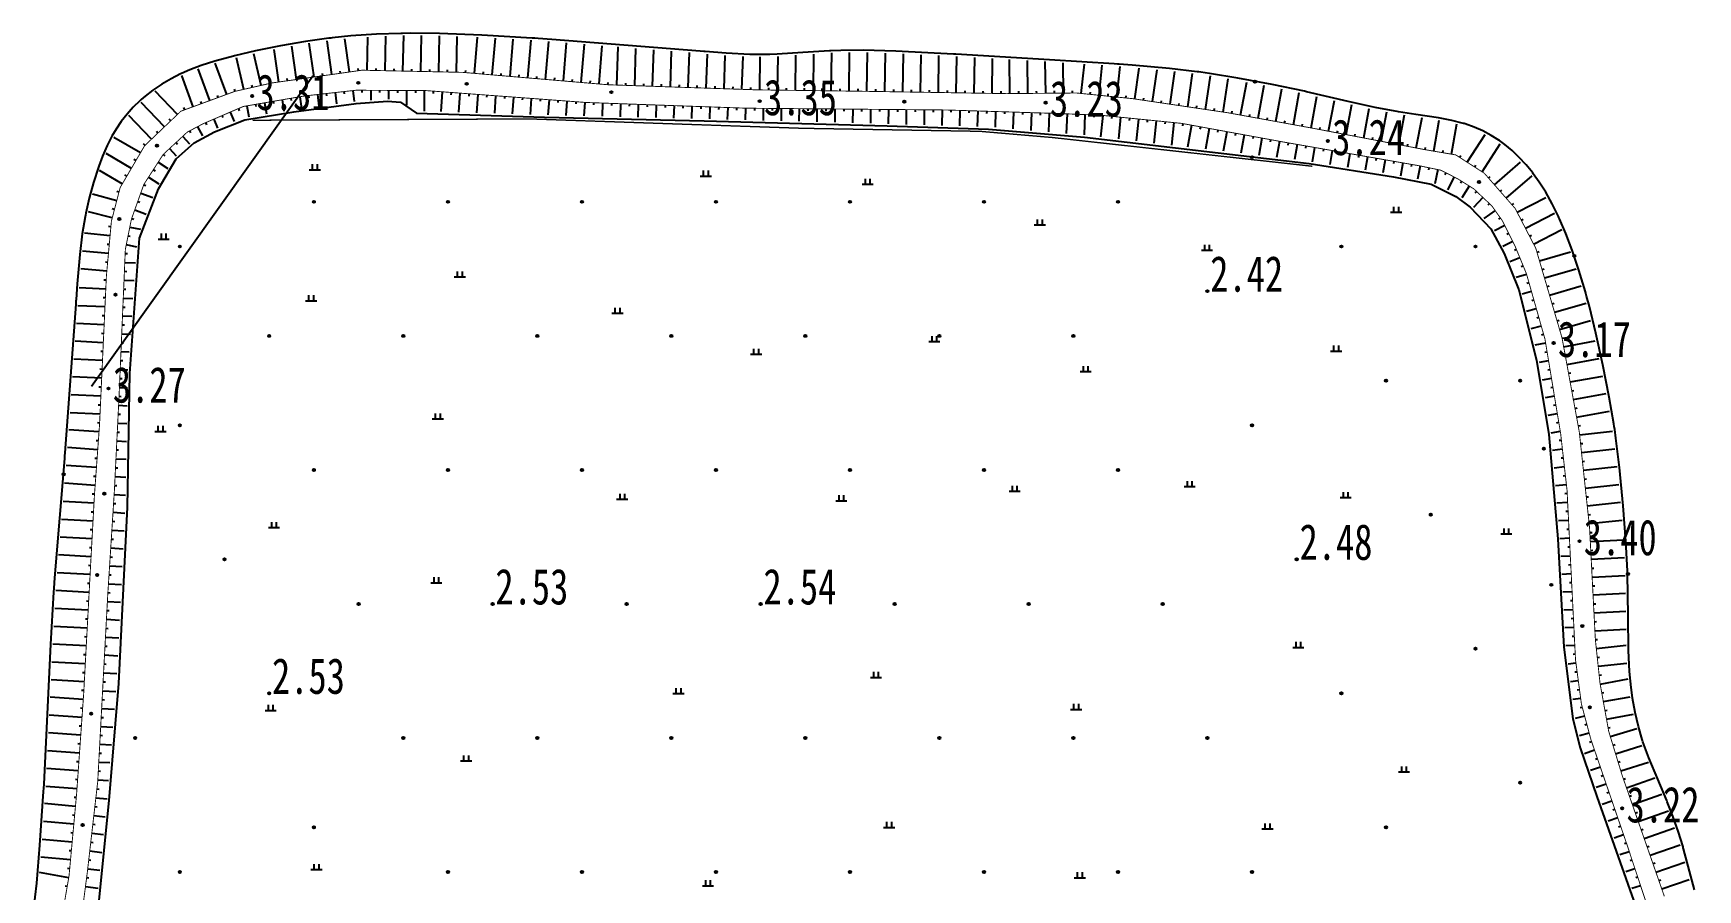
# Model space of a CAD drawing. Header units: metres. Extents: x 494039 to 619385, y 3351420 to 3402703.
# Drawn here: x 517768.6 to 517954.9, y 3366882.9 to 3366978.8 of the extents above; entities that cross this region are included whole.
import ezdxf
from ezdxf.enums import TextEntityAlignment as Align

# ---------------------------------------------------------------- set-up
doc = ezdxf.new("R2010")
doc.units = ezdxf.units.M
doc.linetypes.add('4430', pattern=[0])
for name, color, linetype in [('210100', 130, 'Continuous'), ('220200', 130, 'Continuous'), ('541000', 8, 'Continuous'), ('720100', 8, 'Continuous'), ('751003', 8, '4430'), ('760101', 8, 'Continuous'), ('810302', 8, 'Continuous')]:
    doc.layers.add(name, color=color, linetype=linetype)

# ---------------------------------------------------------------- blocks, each defined once
blk = doc.blocks.new('vm')
at = {"linetype": 'Continuous'}
for p, q in [((1.25, 0), (-1.25, 0)), ((-0.5, 0), (-0.5, 1.3)), ((0.5, 1.3), (0.5, 0))]:
    blk.add_line(p, q, dxfattribs=at)
blk = doc.blocks.new('p_point')
for radius in [0.25, 0.2, 0.15, 0.1, 0.05]:
    blk.add_circle((0, 0), radius)
blk.add_point((0, 0))
blk = doc.blocks.new('1-1&1-2&1-5')
at = {"layer": '210100', "color": 130, "elevation": 1.65, "flags": 128}
blk.add_lwpolyline([(517954.48, 3366882.9), (517953.92, 3366885.01), (517953.27, 3366887.5), (517953.24, 3366887.62), (517953.21, 3366887.72), (517952.66, 3366889.49), (517951.96, 3366891.44), (517951.45, 3366892.75), (517951.39, 3366892.89), (517949.39, 3366897.67), (517948.83, 3366899.19), (517948.73, 3366899.47), (517948.69, 3366899.61), (517948.65, 3366899.72), (517948.23, 3366901.17), (517947.85, 3366902.76), (517947.56, 3366904.36), (517947.43, 3366905.28), (517947.39, 3366905.54), (517947.23, 3366907.35), (517947.11, 3366909.69), (517947.06, 3366913.59), (517946.99, 3366918.27), (517946.98, 3366918.6), (517946.82, 3366921.91), (517946.52, 3366925.88), (517946.1, 3366930.16), (517945.7, 3366933.45), (517945.56, 3366934.43), (517945.51, 3366934.76), (517945.46, 3366935.06), (517944.95, 3366938.06), (517944.24, 3366941.65), (517943.45, 3366945.22), (517942.73, 3366948.17), (517942.41, 3366949.35), (517942.33, 3366949.65), (517942.28, 3366949.82), (517941.55, 3366952.25), (517940.8, 3366954.48), (517940.1, 3366956.34), (517939.39, 3366958), (517939.32, 3366958.16), (517939.27, 3366958.26), (517938.56, 3366959.69), (517937.84, 3366960.97), (517937.11, 3366962.12), (517936.45, 3366963.04), (517936.39, 3366963.13), (517935.65, 3366964.04), (517934.85, 3366964.91), (517934.08, 3366965.65), (517933.26, 3366966.33), (517932.66, 3366966.77), (517932.58, 3366966.82), (517931.75, 3366967.34), (517930.8, 3366967.83), (517929.82, 3366968.26), (517928.82, 3366968.62), (517928.73, 3366968.65), (517928.65, 3366968.67), (517928.5, 3366968.72), (517927.33, 3366969.02), (517925.85, 3366969.31), (517923.31, 3366969.69), (517921.37, 3366969.97), (517921.22, 3366970), (517921.01, 3366970.03), (517918.76, 3366970.46), (517915.72, 3366971.13), (517911.07, 3366972.22), (517910.83, 3366972.28), (517907.23, 3366973.03), (517903.38, 3366973.75), (517900.23, 3366974.26), (517899.26, 3366974.4), (517899.02, 3366974.43), (517898.84, 3366974.46), (517895.75, 3366974.81), (517891.55, 3366975.19), (517890.09, 3366975.3), (517889.91, 3366975.31), (517889.55, 3366975.34), (517882.32, 3366975.81), (517871.83, 3366976.41), (517871.55, 3366976.43), (517865.11, 3366976.76), (517861.47, 3366976.86), (517858.95, 3366976.85), (517857.84, 3366976.81), (517857.7, 3366976.81), (517854.69, 3366976.6), (517851.82, 3366976.41), (517851, 3366976.38), (517850.85, 3366976.37), (517848.78, 3366976.39), (517846.12, 3366976.53), (517843.76, 3366976.71), (517843.61, 3366976.72), (517843.23, 3366976.75), (517826.6, 3366978.08), (517825.08, 3366978.18), (517824.71, 3366978.21), (517824.41, 3366978.23), (517818.78, 3366978.54), (517814.03, 3366978.72), (517810.77, 3366978.76), (517809.88, 3366978.75), (517809.72, 3366978.75), (517806.99, 3366978.65), (517804.11, 3366978.46), (517802.03, 3366978.25), (517801.87, 3366978.23), (517801.65, 3366978.2), (517799.05, 3366977.83), (517796.24, 3366977.35), (517793.44, 3366976.78), (517791.09, 3366976.23), (517790.97, 3366976.2), (517788.91, 3366975.65), (517787.37, 3366975.16), (517786.08, 3366974.68), (517785.17, 3366974.28), (517785.07, 3366974.23), (517783.99, 3366973.68), (517782.95, 3366973.07), (517781.95, 3366972.38), (517781.08, 3366971.71), (517780.66, 3366971.35), (517780.58, 3366971.27), (517780.5, 3366971.2), (517779.76, 3366970.48), (517779.07, 3366969.71), (517778.43, 3366968.9), (517777.85, 3366968.05), (517777.37, 3366967.25), (517777.33, 3366967.19), (517776.84, 3366966.21), (517776.33, 3366965), (517775.92, 3366963.9), (517775.89, 3366963.79), (517775.32, 3366962.06), (517774.83, 3366960.31), (517774.45, 3366958.65), (517774.41, 3366958.42), (517774.37, 3366958.23), (517774.06, 3366956.32), (517773.78, 3366954.01), (517773.49, 3366950.72), (517773.36, 3366948.98), (517773.34, 3366948.79), (517773.32, 3366948.44), (517772.11, 3366931.8), (517772.08, 3366931.46), (517772.06, 3366931.16), (517770.95, 3366917.84), (517770.87, 3366916.66), (517770.84, 3366916.21), (517770.5, 3366910.39), (517769.74, 3366894.72), (517769.71, 3366894.27), (517769.69, 3366893.92), (517769.29, 3366887.91), (517768.93, 3366883.67), (517768.58, 3366880.51)], dxfattribs=at)
at = {"layer": '220200', "color": 130, "const_width": 0.15, "elevation": 2.72, "flags": 128}
blk.add_lwpolyline([(517793.12, 3366969.03), (517824.11, 3366969.18), (517854.64, 3366968.13), (517874.53, 3366967.79), (517882.61, 3366967.1), (517911.74, 3366963.88)], dxfattribs=at)
at = {"layer": '541000', "color": 8, "linetype": 'Continuous', "elevation": 3.48}
blk.add_lwpolyline([(517799.86, 3366973.96), (517775.09, 3366939.24)], dxfattribs=at)
at = {"layer": '720100', "color": 8, "linetype": 'Continuous', "lineweight": 0}
for p in [(517905.3, 3366973.35, 1.21), (517904.98, 3366964.9, 1.98), (517799.98, 3366959.9, 2.41), (517814.98, 3366959.9, 2.43), (517829.98, 3366959.9, 2.42), (517844.98, 3366959.9, 2.42), (517859.98, 3366959.9, 2.47), (517874.98, 3366959.9, 2.32), (517889.98, 3366959.9, 2.24), (517784.98, 3366954.9, 2.32), (517914.98, 3366954.9, 2.29), (517929.98, 3366954.9, 2.27), (517941.04, 3366953.86, 1.21), (517899.98, 3366949.9, 2.42), (517794.98, 3366944.9, 2.38), (517809.98, 3366944.9, 2.35), (517824.98, 3366944.9, 2.37), (517839.98, 3366944.9, 2.28), (517854.98, 3366944.9, 2.4), (517869.98, 3366944.9, 2.45), (517884.98, 3366944.9, 2.39), (517919.98, 3366939.9, 2.34), (517934.98, 3366939.9, 2.35), (517784.98, 3366934.9, 2.45), (517904.98, 3366934.9, 2.29), (517771.98, 3366929.4, 1.21), (517799.98, 3366929.9, 2.4), (517814.98, 3366929.9, 2.33), (517829.98, 3366929.9, 2.52), (517844.98, 3366929.9, 2.38), (517859.98, 3366929.9, 2.48), (517874.98, 3366929.9, 2.28), (517889.98, 3366929.9, 2.29), (517924.98, 3366924.9, 2.38), (517789.98, 3366919.9, 2.36), (517909.98, 3366919.9, 2.48), (517947.05, 3366918.25, 1.21), (517804.98, 3366914.9, 2.44), (517819.98, 3366914.9, 2.53), (517834.98, 3366914.9, 2.5), (517849.98, 3366914.9, 2.54), (517864.98, 3366914.9, 2.37), (517879.98, 3366914.9, 2.43), (517894.98, 3366914.9, 2.48), (517929.98, 3366909.9, 2.32), (517794.98, 3366904.9, 2.53), (517914.98, 3366904.9, 2.43), (517779.98, 3366899.9, 2.43), (517809.98, 3366899.9, 2.46), (517824.98, 3366899.9, 2.44), (517839.98, 3366899.9, 2.48), (517854.98, 3366899.9, 2.39), (517869.98, 3366899.9, 2.36), (517884.98, 3366899.9, 2.46), (517899.98, 3366899.9, 2.43), (517934.98, 3366894.9, 2.34), (517799.98, 3366889.9, 2.44), (517919.98, 3366889.9, 2.4), (517784.98, 3366884.9, 2.49), (517814.98, 3366884.9, 2.37), (517829.98, 3366884.9, 2.37), (517844.98, 3366884.9, 2.41), (517859.98, 3366884.9, 2.39), (517874.98, 3366884.9, 2.26), (517889.98, 3366884.9, 2.51), (517904.98, 3366884.9, 2.43)]:
    blk.add_point(p, dxfattribs=at)
at = {"layer": '720100', "color": 8}
for p in [(517793.07, 3366971.75, 3.31), (517804.95, 3366973.22, 3.21), (517817.09, 3366973.11, 3.27), (517833.27, 3366972.17, 3.32), (517849.88, 3366971.17, 3.35), (517866.06, 3366971.12, 3.2), (517881.88, 3366971.01, 3.23), (517782.41, 3366966.18, 3.27), (517913.46, 3366966.7, 3.24), (517930.38, 3366962.13, 3.22), (517778.2, 3366957.98, 3.1), (517777.78, 3366949.52, 3.16), (517938.73, 3366944.11, 3.17), (517776.99, 3366939.01, 3.27), (517937.63, 3366932.28, 2.45), (517776.52, 3366927.24, 3.22), (517941.62, 3366921.93, 3.4), (517775.73, 3366918.14, 3.24), (517938.47, 3366917.04, 2.41), (517941.94, 3366912.42, 3.34), (517775.05, 3366902.63, 3.3), (517942.78, 3366903.33, 3.25), (517946.4, 3366892.03, 3.22), (517774.1, 3366890.17, 3.33)]:
    blk.add_point(p, dxfattribs=at)
at = {"layer": '751003', "color": 8, "flags": 128}
for points, elevation in [([(517774.84, 3366873.09), (517775.85, 3366880.65), (517777.06, 3366892.9), (517778.14, 3366906), (517779.12, 3366925.75), (517779.38, 3366940.69), (517780.45, 3366955.82), (517782.58, 3366961.37), (517784.56, 3366964.7), (517786.59, 3366966.5), (517788.85, 3366967.74), (517792.25, 3366969.08), (517797.75, 3366969.98), (517804.73, 3366970.91), (517808.21, 3366971.16), (517809.66, 3366971.04), (517811.48, 3366969.84)], 2.75), ([(517811.48, 3366969.84), (517825.8, 3366969.38), (517843.66, 3366968.95), (517864.14, 3366968.39), (517875.47, 3366968.05), (517886.22, 3366967.14), (517911.36, 3366964.19), (517920.79, 3366962.69), (517925.01, 3366961.87), (517927.8, 3366960.51), (517929.38, 3366959.32), (517931.71, 3366956.87), (517933.18, 3366954.11), (517934.82, 3366950.05), (517936.82, 3366942.19), (517938.2, 3366933.86), (517939.2, 3366922.18), (517939.86, 3366910.05), (517940.88, 3366902.06), (517941.7, 3366898.81), (517943.57, 3366893.36), (517948.12, 3366880.5), (517949.64, 3366876.42), (517950.11, 3366875.35)], 2.91)]:
    blk.add_lwpolyline(points, dxfattribs=dict(at, elevation=elevation))
at = {"layer": '760101', "color": 8, "linetype": 'Continuous'}
for p, q in [((517798.02, 3366973.59), (517797.5, 3366977.31)), ((517800, 3366973.87), (517799.47, 3366977.64)), ((517801.98, 3366974.15), (517801.45, 3366977.92)), ((517803.96, 3366974.43), (517803.44, 3366978.14)), ((517805.95, 3366974.61), (517806.03, 3366978.34)), ((517807.95, 3366974.57), (517808.03, 3366978.44)), ((517809.95, 3366974.53), (517810.03, 3366978.5)), ((517811.95, 3366974.49), (517812.03, 3366978.5)), ((517813.95, 3366974.45), (517814.03, 3366978.47)), ((517815.95, 3366974.41), (517816.03, 3366978.4)), ((517817.94, 3366974.28), (517818.29, 3366978.31)), ((517819.94, 3366974.11), (517820.29, 3366978.21)), ((517821.93, 3366973.94), (517822.28, 3366978.1)), ((517823.92, 3366973.77), (517824.28, 3366977.98)), ((517825.91, 3366973.6), (517826.28, 3366977.85)), ((517827.91, 3366973.43), (517828.27, 3366977.69)), ((517829.9, 3366973.26), (517830.26, 3366977.53)), ((517831.89, 3366973.09), (517832.26, 3366977.37)), ((517833.89, 3366972.97), (517834.04, 3366977.23)), ((517835.89, 3366972.9), (517836.03, 3366977.07)), ((517790.22, 3366971.92), (517788.94, 3366975.4)), ((517792.13, 3366972.48), (517791.32, 3366976.03)), ((517794.08, 3366972.93), (517793.27, 3366976.48)), ((517796.04, 3366973.31), (517795.53, 3366976.95)), ((517837.89, 3366972.83), (517838.03, 3366976.91)), ((517839.89, 3366972.76), (517840.02, 3366976.75)), ((517841.88, 3366972.69), (517842.02, 3366976.6)), ((517843.88, 3366972.62), (517844.02, 3366976.44)), ((517845.88, 3366972.55), (517846.01, 3366976.29)), ((517847.88, 3366972.48), (517848.01, 3366976.18)), ((517849.88, 3366972.42), (517849.93, 3366976.13)), ((517851.88, 3366972.4), (517851.93, 3366976.17)), ((517853.88, 3366972.37), (517853.93, 3366976.3)), ((517855.88, 3366972.34), (517855.93, 3366976.44)), ((517857.88, 3366972.32), (517857.93, 3366976.57)), ((517859.88, 3366972.29), (517859.94, 3366976.61)), ((517861.88, 3366972.26), (517861.95, 3366976.6)), ((517863.88, 3366972.23), (517863.95, 3366976.54)), ((517865.88, 3366972.2), (517865.95, 3366976.47)), ((517867.88, 3366972.17), (517867.95, 3366976.36)), ((517869.88, 3366972.13), (517869.94, 3366976.26)), ((517871.88, 3366972.1), (517871.94, 3366976.16)), ((517873.88, 3366972.07), (517873.94, 3366976.04)), ((517875.88, 3366972.04), (517875.94, 3366975.93)), ((517877.88, 3366972.01), (517877.84, 3366975.82)), ((517879.88, 3366972.03), (517879.84, 3366975.7)), ((517881.88, 3366972.05), (517881.84, 3366975.59)), ((517883.88, 3366972.07), (517883.85, 3366975.46)), ((517885.87, 3366972.02), (517886.21, 3366975.31)), ((517887.86, 3366971.82), (517888.2, 3366975.18)), ((517786.46, 3366970.55), (517785.19, 3366974.02)), ((517788.34, 3366971.23), (517787.04, 3366974.77)), ((517795.06, 3366973.15), (517795, 3366973.39)), ((517797.03, 3366973.45), (517797, 3366973.7)), ((517799.01, 3366973.73), (517798.98, 3366973.98)), ((517800.99, 3366974.01), (517800.96, 3366974.26)), ((517802.97, 3366974.29), (517802.94, 3366974.54)), ((517804.96, 3366974.57), (517804.92, 3366974.82)), ((517806.95, 3366974.59), (517806.96, 3366974.84)), ((517808.95, 3366974.55), (517808.96, 3366974.8)), ((517810.95, 3366974.51), (517810.96, 3366974.76)), ((517812.95, 3366974.47), (517812.95, 3366974.72)), ((517814.95, 3366974.43), (517814.95, 3366974.68)), ((517816.95, 3366974.36), (517816.97, 3366974.61)), ((517818.94, 3366974.19), (517818.96, 3366974.44)), ((517820.93, 3366974.02), (517820.95, 3366974.27)), ((517822.93, 3366973.85), (517822.95, 3366974.1)), ((517824.92, 3366973.69), (517824.94, 3366973.93)), ((517826.91, 3366973.52), (517826.93, 3366973.76)), ((517828.9, 3366973.35), (517828.93, 3366973.59)), ((517830.9, 3366973.18), (517830.92, 3366973.43)), ((517889.85, 3366971.62), (517890.2, 3366975.04)), ((517891.84, 3366971.41), (517892.35, 3366974.87)), ((517893.82, 3366971.11), (517894.35, 3366974.69)), ((517895.8, 3366970.82), (517896.34, 3366974.49)), ((517897.78, 3366970.53), (517898.33, 3366974.27)), ((517899.76, 3366970.24), (517900.31, 3366974)), ((517901.73, 3366969.94), (517902.29, 3366973.68)), ((517903.7, 3366969.6), (517904.38, 3366973.31)), ((517784.7, 3366969.67), (517782.21, 3366972.28)), ((517789.28, 3366971.58), (517789.19, 3366971.81)), ((517791.16, 3366972.26), (517791.1, 3366972.51)), ((517793.11, 3366972.71), (517793.05, 3366972.95)), ((517797.4, 3366971.48), (517797.44, 3366971.24)), ((517798.39, 3366971.65), (517798.61, 3366970.35)), ((517799.38, 3366971.79), (517799.41, 3366971.54)), ((517800.37, 3366971.9), (517800.52, 3366970.6)), ((517801.37, 3366972.01), (517801.39, 3366971.77)), ((517802.36, 3366972.13), (517802.5, 3366970.87)), ((517803.35, 3366972.24), (517803.38, 3366971.99)), ((517804.35, 3366972.35), (517804.48, 3366971.13)), ((517805.34, 3366972.38), (517805.34, 3366972.13)), ((517806.34, 3366972.38), (517806.34, 3366971.28)), ((517807.34, 3366972.37), (517807.34, 3366972.12)), ((517808.34, 3366972.37), (517808.34, 3366971.4)), ((517809.34, 3366972.36), (517809.34, 3366972.11)), ((517810.34, 3366972.36), (517810.34, 3366970.7)), ((517811.34, 3366972.36), (517811.34, 3366972.11)), ((517812.34, 3366972.35), (517812.33, 3366970.06)), ((517813.34, 3366972.29), (517813.32, 3366972.04)), ((517814.34, 3366972.21), (517814.18, 3366970)), ((517815.34, 3366972.14), (517815.32, 3366971.89)), ((517816.33, 3366972.07), (517816.18, 3366969.94)), ((517817.33, 3366971.99), (517817.31, 3366971.74)), ((517818.33, 3366971.92), (517818.18, 3366969.87)), ((517819.33, 3366971.85), (517819.31, 3366971.6)), ((517820.32, 3366971.77), (517820.18, 3366969.81)), ((517821.32, 3366971.7), (517821.3, 3366971.45)), ((517822.32, 3366971.62), (517822.18, 3366969.74)), ((517823.31, 3366971.55), (517823.3, 3366971.3)), ((517824.31, 3366971.48), (517824.18, 3366969.68)), ((517825.31, 3366971.4), (517825.29, 3366971.15)), ((517832.89, 3366973.01), (517832.91, 3366973.26)), ((517834.89, 3366972.94), (517834.9, 3366973.19)), ((517836.89, 3366972.87), (517836.9, 3366973.12)), ((517838.89, 3366972.8), (517838.89, 3366973.05)), ((517840.88, 3366972.73), (517840.89, 3366972.98)), ((517842.88, 3366972.66), (517842.89, 3366972.91)), ((517844.88, 3366972.59), (517844.89, 3366972.84)), ((517846.88, 3366972.52), (517846.89, 3366972.77)), ((517848.88, 3366972.45), (517848.89, 3366972.7)), ((517850.88, 3366972.41), (517850.88, 3366972.66)), ((517852.88, 3366972.38), (517852.88, 3366972.63)), ((517854.88, 3366972.36), (517854.88, 3366972.61)), ((517856.88, 3366972.33), (517856.88, 3366972.58)), ((517858.88, 3366972.3), (517858.88, 3366972.55)), ((517860.88, 3366972.28), (517860.88, 3366972.53)), ((517862.88, 3366972.25), (517862.88, 3366972.5)), ((517864.88, 3366972.22), (517864.88, 3366972.47)), ((517866.88, 3366972.18), (517866.88, 3366972.43)), ((517868.88, 3366972.15), (517868.88, 3366972.4)), ((517870.88, 3366972.12), (517870.88, 3366972.37)), ((517872.88, 3366972.09), (517872.88, 3366972.34)), ((517874.88, 3366972.05), (517874.88, 3366972.3)), ((517876.88, 3366972.02), (517876.88, 3366972.27)), ((517878.88, 3366972.02), (517878.87, 3366972.27)), ((517880.88, 3366972.04), (517880.87, 3366972.29)), ((517882.88, 3366972.06), (517882.87, 3366972.31)), ((517884.88, 3366972.08), (517884.87, 3366972.33)), ((517886.87, 3366971.92), (517886.89, 3366972.17)), ((517888.86, 3366971.72), (517888.88, 3366971.97)), ((517890.85, 3366971.52), (517890.87, 3366971.77)), ((517892.83, 3366971.26), (517892.87, 3366971.51)), ((517905.67, 3366969.25), (517906.34, 3366972.94)), ((517907.64, 3366968.89), (517908.31, 3366972.55)), ((517909.61, 3366968.53), (517910.26, 3366972.14)), ((517911.58, 3366968.17), (517912.22, 3366971.7)), ((517781.81, 3366966.91), (517779.27, 3366969.56)), ((517783.25, 3366968.29), (517780.66, 3366971.01)), ((517785.52, 3366970.2), (517785.44, 3366970.44)), ((517787.4, 3366970.89), (517787.31, 3366971.12)), ((517789.69, 3366969.55), (517789.79, 3366969.32)), ((517790.61, 3366969.94), (517791.06, 3366968.88)), ((517791.53, 3366970.33), (517791.63, 3366970.1)), ((517792.47, 3366970.64), (517792.69, 3366969.41)), ((517793.46, 3366970.81), (517793.5, 3366970.56)), ((517794.45, 3366970.98), (517794.66, 3366969.73)), ((517795.43, 3366971.15), (517795.47, 3366970.9)), ((517796.42, 3366971.31), (517796.63, 3366970.05)), ((517826.31, 3366971.33), (517826.18, 3366969.62)), ((517827.3, 3366971.26), (517827.29, 3366971.01)), ((517828.3, 3366971.18), (517828.18, 3366969.57)), ((517829.3, 3366971.11), (517829.28, 3366970.86)), ((517830.3, 3366971.03), (517830.18, 3366969.52)), ((517831.29, 3366970.99), (517831.29, 3366970.74)), ((517832.29, 3366970.96), (517832.24, 3366969.47)), ((517833.29, 3366970.92), (517833.28, 3366970.67)), ((517834.29, 3366970.89), (517834.24, 3366969.42)), ((517835.29, 3366970.85), (517835.28, 3366970.6)), ((517836.29, 3366970.81), (517836.24, 3366969.38)), ((517837.29, 3366970.78), (517837.28, 3366970.53)), ((517838.29, 3366970.74), (517838.24, 3366969.33)), ((517839.29, 3366970.71), (517839.28, 3366970.46)), ((517840.29, 3366970.67), (517840.24, 3366969.28)), ((517841.29, 3366970.64), (517841.28, 3366970.39)), ((517842.29, 3366970.6), (517842.24, 3366969.23)), ((517843.29, 3366970.56), (517843.28, 3366970.31)), ((517844.29, 3366970.53), (517844.24, 3366969.18)), ((517845.29, 3366970.49), (517845.28, 3366970.24)), ((517846.29, 3366970.46), (517846.24, 3366969.13)), ((517847.28, 3366970.42), (517847.28, 3366970.17)), ((517848.28, 3366970.39), (517848.24, 3366969.07)), ((517849.28, 3366970.37), (517849.28, 3366970.12)), ((517850.28, 3366970.37), (517850.27, 3366969.02)), ((517851.28, 3366970.36), (517851.28, 3366970.11)), ((517852.28, 3366970.35), (517852.27, 3366968.96)), ((517853.28, 3366970.34), (517853.28, 3366970.09)), ((517854.28, 3366970.33), (517854.27, 3366968.91)), ((517855.28, 3366970.32), (517855.28, 3366970.07)), ((517856.28, 3366970.31), (517856.27, 3366968.85)), ((517857.28, 3366970.3), (517857.28, 3366970.05)), ((517858.28, 3366970.29), (517858.27, 3366968.8)), ((517859.28, 3366970.28), (517859.28, 3366970.03)), ((517860.28, 3366970.28), (517860.27, 3366968.74)), ((517861.28, 3366970.27), (517861.28, 3366970.02)), ((517862.28, 3366970.26), (517862.27, 3366968.69)), ((517863.28, 3366970.25), (517863.28, 3366970)), ((517864.28, 3366970.24), (517864.27, 3366968.63)), ((517865.28, 3366970.23), (517865.28, 3366969.98)), ((517866.28, 3366970.22), (517866.27, 3366968.57)), ((517867.28, 3366970.21), (517867.28, 3366969.96)), ((517868.28, 3366970.2), (517868.27, 3366968.51)), ((517869.28, 3366970.2), (517869.28, 3366969.95)), ((517870.28, 3366970.19), (517870.27, 3366968.46)), ((517871.28, 3366970.16), (517871.28, 3366969.92)), ((517872.28, 3366970.13), (517872.23, 3366968.4)), ((517873.28, 3366970.1), (517873.27, 3366969.85)), ((517874.28, 3366970.07), (517874.23, 3366968.34)), ((517875.28, 3366970.04), (517875.27, 3366969.79)), ((517876.28, 3366970.01), (517876.23, 3366968.24)), ((517877.28, 3366969.98), (517877.27, 3366969.73)), ((517878.28, 3366969.95), (517878.22, 3366968.07)), ((517879.28, 3366969.92), (517879.27, 3366969.67)), ((517880.28, 3366969.89), (517880.22, 3366967.9)), ((517881.28, 3366969.85), (517881.27, 3366969.6)), ((517882.28, 3366969.82), (517882.21, 3366967.73)), ((517883.28, 3366969.79), (517883.27, 3366969.54)), ((517884.28, 3366969.75), (517884.18, 3366967.56)), ((517885.28, 3366969.71), (517885.26, 3366969.46)), ((517886.27, 3366969.67), (517886.18, 3366967.39)), ((517887.27, 3366969.62), (517887.26, 3366969.37)), ((517888.27, 3366969.57), (517888.03, 3366967.18)), ((517894.81, 3366970.97), (517894.85, 3366971.22)), ((517896.79, 3366970.68), (517896.82, 3366970.92)), ((517898.77, 3366970.38), (517898.8, 3366970.63)), ((517900.74, 3366970.09), (517900.78, 3366970.34)), ((517902.72, 3366969.78), (517902.76, 3366970.03)), ((517904.69, 3366969.42), (517904.73, 3366969.67)), ((517913.54, 3366967.8), (517914.2, 3366971.24)), ((517915.5, 3366967.42), (517916.14, 3366970.78)), ((517917.47, 3366967.05), (517918.1, 3366970.35)), ((517919.43, 3366966.67), (517920.06, 3366969.96)), ((517921.4, 3366966.3), (517922.03, 3366969.62)), ((517782.53, 3366967.6), (517782.36, 3366967.78)), ((517783.98, 3366968.98), (517783.8, 3366969.16)), ((517786.07, 3366967.84), (517786.19, 3366967.62)), ((517786.96, 3366968.31), (517787.5, 3366967.29)), ((517787.85, 3366968.76), (517787.95, 3366968.53)), ((517788.77, 3366969.15), (517789.2, 3366968.15)), ((517889.27, 3366969.47), (517889.24, 3366969.22)), ((517890.26, 3366969.37), (517890.02, 3366966.94)), ((517891.26, 3366969.27), (517891.23, 3366969.02)), ((517892.25, 3366969.17), (517892, 3366966.71)), ((517893.25, 3366969.07), (517893.22, 3366968.82)), ((517894.24, 3366968.97), (517893.99, 3366966.48)), ((517895.24, 3366968.86), (517895.21, 3366968.62)), ((517896.23, 3366968.76), (517895.98, 3366966.25)), ((517897.22, 3366968.65), (517897.18, 3366968.41)), ((517898.21, 3366968.47), (517897.76, 3366966.03)), ((517899.19, 3366968.29), (517899.15, 3366968.05)), ((517900.18, 3366968.11), (517899.75, 3366965.8)), ((517901.16, 3366967.93), (517901.11, 3366967.69)), ((517902.14, 3366967.75), (517901.74, 3366965.57)), ((517906.66, 3366969.07), (517906.7, 3366969.31)), ((517908.62, 3366968.71), (517908.67, 3366968.95)), ((517910.59, 3366968.35), (517910.64, 3366968.6)), ((517912.56, 3366967.98), (517912.6, 3366968.23)), ((517914.52, 3366967.61), (517914.57, 3366967.86)), ((517923.36, 3366965.93), (517924.01, 3366969.33)), ((517925.33, 3366965.57), (517925.92, 3366969.04)), ((517927.3, 3366965.24), (517927.88, 3366968.63)), ((517780.56, 3366965.37), (517777.58, 3366967.11)), ((517781.08, 3366966.22), (517780.91, 3366966.4)), ((517783.83, 3366965.87), (517784.58, 3366965.05)), ((517784.56, 3366966.55), (517784.73, 3366966.36)), ((517785.3, 3366967.22), (517786.07, 3366966.38)), ((517903.13, 3366967.57), (517903.08, 3366967.33)), ((517904.11, 3366967.39), (517903.73, 3366965.33)), ((517905.09, 3366967.21), (517905.05, 3366966.97)), ((517906.08, 3366967.03), (517905.72, 3366965.1)), ((517907.06, 3366966.85), (517907.02, 3366966.61)), ((517908.04, 3366966.67), (517907.71, 3366964.87)), ((517909.03, 3366966.5), (517908.99, 3366966.25)), ((517910.01, 3366966.32), (517909.72, 3366964.63)), ((517911, 3366966.15), (517910.96, 3366965.91)), ((517911.98, 3366965.98), (517911.71, 3366964.39)), ((517912.97, 3366965.81), (517912.93, 3366965.56)), ((517916.49, 3366967.24), (517916.53, 3366967.48)), ((517918.45, 3366966.86), (517918.5, 3366967.11)), ((517920.42, 3366966.49), (517920.46, 3366966.73)), ((517922.38, 3366966.11), (517922.43, 3366966.36)), ((517924.35, 3366965.74), (517924.39, 3366965.99)), ((517929.05, 3366964.33), (517931.05, 3366967.43)), ((517930.74, 3366963.25), (517932.76, 3366966.39)), ((517779.55, 3366963.64), (517776.72, 3366965.3)), ((517780.06, 3366964.51), (517779.84, 3366964.63)), ((517782.56, 3366964.34), (517783.64, 3366963.64)), ((517783.1, 3366965.18), (517783.31, 3366965.05)), ((517913.95, 3366965.64), (517913.68, 3366964.07)), ((517914.94, 3366965.47), (517914.9, 3366965.22)), ((517915.92, 3366965.29), (517915.66, 3366963.76)), ((517916.91, 3366965.12), (517916.87, 3366964.88)), ((517917.9, 3366964.95), (517917.63, 3366963.44)), ((517918.88, 3366964.78), (517918.84, 3366964.53)), ((517919.87, 3366964.61), (517919.61, 3366963.13)), ((517920.85, 3366964.43), (517920.81, 3366964.19)), ((517921.84, 3366964.26), (517921.58, 3366962.79)), ((517922.82, 3366964.09), (517922.78, 3366963.84)), ((517926.32, 3366965.4), (517926.36, 3366965.65)), ((517928.21, 3366964.87), (517928.35, 3366965.08)), ((517929.9, 3366963.79), (517930.03, 3366964)), ((517932.1, 3366961.8), (517935.02, 3366964.35)), ((517778.54, 3366961.92), (517776, 3366963.4)), ((517779.05, 3366962.78), (517778.83, 3366962.91)), ((517781.47, 3366962.66), (517782.62, 3366961.92)), ((517782.02, 3366963.5), (517782.23, 3366963.37)), ((517923.81, 3366963.92), (517923.49, 3366962.42)), ((517924.78, 3366963.71), (517924.73, 3366963.47)), ((517925.76, 3366963.51), (517925.43, 3366961.91)), ((517926.69, 3366963.14), (517926.57, 3366962.91)), ((517927.58, 3366962.69), (517926.86, 3366961.25)), ((517928.45, 3366962.2), (517928.32, 3366961.99)), ((517931.45, 3366962.56), (517931.63, 3366962.72)), ((517933.42, 3366960.3), (517936.31, 3366962.82)), ((517777.92, 3366960.03), (517775.21, 3366960.74)), ((517778.17, 3366961), (517777.93, 3366961.06)), ((517780.6, 3366960.88), (517781.94, 3366960.4)), ((517780.94, 3366961.82), (517781.17, 3366961.73)), ((517929.29, 3366961.67), (517928.45, 3366960.33)), ((517930.82, 3366960.39), (517929.77, 3366959.28)), ((517930.09, 3366961.07), (517929.92, 3366960.89)), ((517932.76, 3366961.05), (517932.95, 3366961.22)), ((517934.64, 3366958.73), (517937.87, 3366960.4)), ((517777.41, 3366958.1), (517774.74, 3366958.79)), ((517777.66, 3366959.06), (517777.42, 3366959.13)), ((517779.93, 3366958.99), (517781.22, 3366958.53)), ((517780.26, 3366959.94), (517780.5, 3366959.85)), ((517932.18, 3366958.93), (517930.93, 3366958.04)), ((517931.55, 3366959.7), (517931.37, 3366959.52)), ((517934.08, 3366959.55), (517934.27, 3366959.71)), ((517935.57, 3366956.95), (517938.81, 3366958.64)), ((517777.26, 3366957.11), (517777.01, 3366957.13)), ((517779.38, 3366957.08), (517780.59, 3366956.83)), ((517779.59, 3366958.05), (517779.83, 3366957.97)), ((517933.26, 3366957.25), (517932.1, 3366956.67)), ((517932.76, 3366958.11), (517932.55, 3366957.97)), ((517935.11, 3366957.84), (517935.33, 3366957.96)), ((517936.49, 3366955.18), (517939.63, 3366956.81)), ((517777.17, 3366956.11), (517774.31, 3366956.38)), ((517777.08, 3366955.12), (517776.83, 3366955.14)), ((517778.99, 3366955.11), (517780.14, 3366954.88)), ((517779.19, 3366956.1), (517779.43, 3366956.05)), ((517934.15, 3366955.46), (517933.04, 3366954.91)), ((517933.7, 3366956.36), (517933.48, 3366956.24)), ((517936.03, 3366956.07), (517936.25, 3366956.18)), ((517776.99, 3366954.12), (517774.07, 3366954.39)), ((517776.89, 3366953.13), (517776.65, 3366953.15)), ((517778.82, 3366953.13), (517780.01, 3366953.08)), ((517778.86, 3366954.13), (517779.11, 3366954.11)), ((517934.95, 3366953.63), (517933.83, 3366953.17)), ((517934.57, 3366954.55), (517934.34, 3366954.46)), ((517936.86, 3366954.26), (517937.1, 3366954.33)), ((517937.14, 3366953.3), (517940.6, 3366954.31)), ((517776.8, 3366952.13), (517773.89, 3366952.4)), ((517776.73, 3366951.13), (517776.48, 3366951.15)), ((517778.74, 3366951.13), (517779.87, 3366951.08)), ((517778.78, 3366952.13), (517779.03, 3366952.12)), ((517935.71, 3366951.78), (517934.52, 3366951.44)), ((517935.33, 3366952.71), (517935.1, 3366952.61)), ((517937.42, 3366952.34), (517937.66, 3366952.41)), ((517937.7, 3366951.38), (517941.24, 3366952.41)), ((517776.69, 3366950.13), (517773.7, 3366950.27)), ((517776.64, 3366949.14), (517776.39, 3366949.15)), ((517778.65, 3366949.13), (517779.73, 3366949.08)), ((517778.69, 3366950.13), (517778.94, 3366950.12)), ((517936.25, 3366949.85), (517935.2, 3366949.56)), ((517935.98, 3366950.82), (517935.74, 3366950.75)), ((517937.98, 3366950.42), (517938.22, 3366950.49)), ((517938.26, 3366949.46), (517941.82, 3366950.5)), ((517776.6, 3366948.14), (517773.56, 3366948.28)), ((517778.61, 3366948.13), (517778.86, 3366948.12)), ((517936.79, 3366947.93), (517935.69, 3366947.62)), ((517936.52, 3366948.89), (517936.28, 3366948.82)), ((517938.55, 3366948.5), (517938.79, 3366948.57)), ((517938.83, 3366947.54), (517942.36, 3366948.57)), ((517776.5, 3366946.14), (517773.41, 3366946.28)), ((517776.55, 3366947.14), (517776.3, 3366947.15)), ((517778.52, 3366946.13), (517778.77, 3366946.12)), ((517778.56, 3366947.13), (517779.59, 3366947.09)), ((517937.34, 3366946), (517936.19, 3366945.68)), ((517937.07, 3366946.97), (517936.83, 3366946.9)), ((517939.11, 3366946.58), (517939.35, 3366946.65)), ((517939.39, 3366945.62), (517942.85, 3366946.63)), ((517776.41, 3366944.14), (517773.27, 3366944.29)), ((517776.46, 3366945.14), (517776.21, 3366945.15)), ((517778.44, 3366944.13), (517778.69, 3366944.12)), ((517778.48, 3366945.13), (517779.45, 3366945.09)), ((517937.83, 3366944.07), (517936.64, 3366943.87)), ((517937.61, 3366945.04), (517937.37, 3366944.97)), ((517939.67, 3366944.66), (517939.91, 3366944.7)), ((517939.85, 3366943.68), (517943.39, 3366944.33)), ((517776.32, 3366942.14), (517773.12, 3366942.29)), ((517776.37, 3366943.14), (517776.12, 3366943.15)), ((517778.35, 3366942.14), (517778.6, 3366942.13)), ((517778.39, 3366943.14), (517779.3, 3366943.1)), ((517938.16, 3366942.1), (517937.11, 3366941.92)), ((517938, 3366943.08), (517937.75, 3366943.04)), ((517940.03, 3366942.69), (517940.27, 3366942.74)), ((517940.21, 3366941.71), (517943.83, 3366942.37)), ((517776.23, 3366940.15), (517772.98, 3366940.3)), ((517776.27, 3366941.14), (517776.02, 3366941.16)), ((517778.26, 3366940.14), (517778.51, 3366940.13)), ((517778.31, 3366941.14), (517779.16, 3366941.1)), ((517938.49, 3366940.12), (517937.44, 3366939.95)), ((517938.32, 3366941.11), (517938.08, 3366941.07)), ((517940.39, 3366940.72), (517940.64, 3366940.77)), ((517940.57, 3366939.74), (517944.23, 3366940.41)), ((517776.14, 3366938.15), (517772.83, 3366938.3)), ((517776.18, 3366939.15), (517775.93, 3366939.16)), ((517778.18, 3366938.14), (517778.43, 3366938.13)), ((517778.22, 3366939.14), (517779.11, 3366939.1)), ((517938.82, 3366938.15), (517937.77, 3366937.98)), ((517938.65, 3366939.14), (517938.41, 3366939.1)), ((517940.75, 3366938.76), (517941, 3366938.8)), ((517940.93, 3366937.77), (517944.62, 3366938.45)), ((517776.04, 3366936.15), (517772.69, 3366936.3)), ((517776.09, 3366937.15), (517775.84, 3366937.16)), ((517778.08, 3366936.14), (517778.33, 3366936.13)), ((517778.13, 3366937.14), (517779.07, 3366937.09)), ((517939.14, 3366936.18), (517938.09, 3366936)), ((517938.98, 3366937.16), (517938.73, 3366937.12)), ((517941.11, 3366936.79), (517941.36, 3366936.84)), ((517941.29, 3366935.81), (517944.97, 3366936.48)), ((517775.93, 3366934.15), (517772.55, 3366934.4)), ((517776, 3366935.15), (517775.75, 3366935.16)), ((517777.98, 3366934.14), (517778.23, 3366934.13)), ((517778.03, 3366935.14), (517779.04, 3366935.09)), ((517939.47, 3366934.2), (517938.42, 3366934.03)), ((517939.31, 3366935.19), (517939.06, 3366935.15)), ((517941.47, 3366934.82), (517941.72, 3366934.87)), ((517941.63, 3366933.84), (517945.33, 3366934.24)), ((517775.79, 3366932.16), (517772.41, 3366932.4)), ((517775.86, 3366933.16), (517775.61, 3366933.17)), ((517777.93, 3366933.15), (517779, 3366933.09)), ((517939.6, 3366933.21), (517939.35, 3366933.18)), ((517941.74, 3366932.84), (517941.99, 3366932.87)), ((517775.72, 3366931.16), (517775.47, 3366931.18)), ((517777.83, 3366931.15), (517778.96, 3366931.09)), ((517777.88, 3366932.15), (517778.13, 3366932.13)), ((517939.71, 3366932.22), (517938.6, 3366932.09)), ((517939.82, 3366931.22), (517939.57, 3366931.2)), ((517941.85, 3366931.85), (517945.59, 3366932.25)), ((517941.95, 3366930.85), (517942.2, 3366930.88)), ((517775.64, 3366930.16), (517772.25, 3366930.41)), ((517775.57, 3366929.17), (517775.32, 3366929.18)), ((517777.73, 3366929.15), (517778.93, 3366929.09)), ((517777.78, 3366930.15), (517778.03, 3366930.14)), ((517939.93, 3366930.23), (517938.77, 3366930.1)), ((517940.05, 3366929.24), (517939.8, 3366929.21)), ((517942.06, 3366929.86), (517945.83, 3366930.27)), ((517942.17, 3366928.87), (517942.42, 3366928.89)), ((517775.5, 3366928.17), (517772.08, 3366928.42)), ((517775.43, 3366927.17), (517775.18, 3366927.19)), ((517777.63, 3366927.15), (517778.89, 3366927.07)), ((517777.68, 3366928.15), (517777.93, 3366928.14)), ((517940.16, 3366928.24), (517938.94, 3366928.11)), ((517940.25, 3366927.25), (517940, 3366927.24)), ((517942.28, 3366927.87), (517946.03, 3366928.28)), ((517942.38, 3366926.88), (517942.63, 3366926.9)), ((517775.37, 3366926.17), (517771.91, 3366926.36)), ((517775.32, 3366925.17), (517775.07, 3366925.19)), ((517777.5, 3366925.16), (517778.83, 3366925.07)), ((517777.57, 3366926.16), (517777.82, 3366926.14)), ((517940.3, 3366926.25), (517939.1, 3366926.19)), ((517940.35, 3366925.25), (517940.1, 3366925.24)), ((517942.49, 3366925.88), (517946.22, 3366926.29)), ((517942.6, 3366924.89), (517942.85, 3366924.92)), ((517775.26, 3366924.18), (517771.74, 3366924.37)), ((517775.21, 3366923.18), (517774.96, 3366923.19)), ((517777.38, 3366923.16), (517778.74, 3366923.08)), ((517777.44, 3366924.16), (517777.69, 3366924.14)), ((517940.4, 3366924.25), (517939.27, 3366924.2)), ((517940.45, 3366923.25), (517940.2, 3366923.24)), ((517942.71, 3366923.89), (517946.39, 3366924.29)), ((517775.15, 3366922.18), (517771.58, 3366922.37)), ((517775.1, 3366921.18), (517774.85, 3366921.19)), ((517777.25, 3366921.17), (517778.64, 3366921.08)), ((517777.31, 3366922.16), (517777.56, 3366922.15)), ((517940.5, 3366922.25), (517939.44, 3366922.2)), ((517940.55, 3366921.26), (517940.3, 3366921.24)), ((517942.78, 3366922.9), (517943.03, 3366922.91)), ((517942.83, 3366921.9), (517946.55, 3366922.09)), ((517775.04, 3366920.18), (517771.41, 3366920.38)), ((517777.18, 3366920.17), (517777.43, 3366920.15)), ((517940.6, 3366920.26), (517939.55, 3366920.2)), ((517940.65, 3366919.26), (517940.4, 3366919.25)), ((517942.89, 3366920.9), (517943.13, 3366920.91)), ((517942.94, 3366919.9), (517946.66, 3366920.09)), ((517774.94, 3366918.18), (517771.25, 3366918.38)), ((517774.99, 3366919.18), (517774.74, 3366919.2)), ((517777.06, 3366918.17), (517777.31, 3366918.16)), ((517777.12, 3366919.17), (517778.54, 3366919.08)), ((517940.7, 3366918.26), (517939.66, 3366918.21)), ((517942.99, 3366918.9), (517943.24, 3366918.92)), ((517943.04, 3366917.9), (517946.75, 3366918.09)), ((517774.83, 3366916.19), (517771.1, 3366916.39)), ((517774.88, 3366917.19), (517774.63, 3366917.2)), ((517776.93, 3366916.18), (517777.18, 3366916.16)), ((517776.99, 3366917.17), (517778.44, 3366917.08)), ((517940.8, 3366916.26), (517939.77, 3366916.21)), ((517940.75, 3366917.26), (517940.5, 3366917.25)), ((517943.09, 3366916.91), (517943.34, 3366916.92)), ((517943.14, 3366915.91), (517946.77, 3366916.09)), ((517774.72, 3366914.19), (517770.98, 3366914.39)), ((517774.78, 3366915.19), (517774.53, 3366915.2)), ((517776.82, 3366914.18), (517777.07, 3366914.17)), ((517776.87, 3366915.18), (517778.34, 3366915.1)), ((517940.9, 3366914.26), (517939.88, 3366914.21)), ((517940.85, 3366915.26), (517940.6, 3366915.25)), ((517943.19, 3366914.91), (517943.44, 3366914.92)), ((517943.24, 3366913.91), (517946.8, 3366914.09)), ((517774.61, 3366912.19), (517770.87, 3366912.39)), ((517774.67, 3366913.19), (517774.42, 3366913.21)), ((517776.71, 3366912.18), (517776.96, 3366912.17)), ((517776.77, 3366913.18), (517778.24, 3366913.1)), ((517941, 3366912.27), (517939.99, 3366912.22)), ((517940.95, 3366913.27), (517940.7, 3366913.25)), ((517943.29, 3366912.91), (517943.54, 3366912.92)), ((517943.34, 3366911.91), (517946.83, 3366912.09)), ((517774.51, 3366910.2), (517770.76, 3366910.4)), ((517774.56, 3366911.19), (517774.31, 3366911.21)), ((517776.6, 3366910.18), (517776.85, 3366910.17)), ((517776.66, 3366911.18), (517778.14, 3366911.1)), ((517941.1, 3366910.27), (517940.1, 3366910.22)), ((517941.05, 3366911.27), (517940.8, 3366911.26)), ((517943.4, 3366910.91), (517943.65, 3366910.93)), ((517943.5, 3366909.92), (517946.86, 3366910.28)), ((517774.4, 3366908.2), (517770.66, 3366908.4)), ((517774.45, 3366909.2), (517774.2, 3366909.21)), ((517776.5, 3366908.19), (517776.75, 3366908.17)), ((517776.55, 3366909.19), (517778.04, 3366909.11)), ((517941.23, 3366908.27), (517940.35, 3366908.16)), ((517941.15, 3366909.27), (517940.9, 3366909.26)), ((517943.61, 3366908.92), (517943.86, 3366908.95)), ((517943.71, 3366907.93), (517946.93, 3366908.28)), ((517774.29, 3366906.2), (517770.56, 3366906.4)), ((517774.35, 3366907.2), (517774.1, 3366907.21)), ((517776.44, 3366907.19), (517777.94, 3366907.11)), ((517941.49, 3366906.29), (517940.61, 3366906.17)), ((517941.36, 3366907.28), (517941.11, 3366907.25)), ((517943.82, 3366906.94), (517944.07, 3366906.96)), ((517943.93, 3366905.94), (517947.06, 3366906.51)), ((517774.17, 3366904.21), (517770.46, 3366904.47)), ((517774.24, 3366905.2), (517773.99, 3366905.22)), ((517776.34, 3366905.19), (517777.82, 3366905.11)), ((517776.39, 3366906.19), (517776.64, 3366906.18)), ((517941.63, 3366905.3), (517941.38, 3366905.27)), ((517944.11, 3366904.96), (517944.36, 3366905)), ((517944.29, 3366903.97), (517947.28, 3366904.51)), ((517774.1, 3366903.21), (517773.86, 3366903.23)), ((517776.23, 3366903.19), (517777.65, 3366903.12)), ((517776.28, 3366904.19), (517776.53, 3366904.18)), ((517941.76, 3366904.31), (517940.86, 3366904.19)), ((517941.94, 3366903.33), (517941.7, 3366903.26)), ((517944.47, 3366902.99), (517944.71, 3366903.03)), ((517944.64, 3366902.01), (517947.65, 3366902.55)), ((517774.03, 3366902.21), (517770.37, 3366902.47)), ((517773.96, 3366901.21), (517773.71, 3366901.23)), ((517776.12, 3366901.2), (517777.49, 3366901.12)), ((517776.17, 3366902.2), (517776.42, 3366902.18)), ((517942.2, 3366902.36), (517941.13, 3366902.08)), ((517942.46, 3366901.4), (517942.22, 3366901.33)), ((517944.82, 3366901.02), (517945.07, 3366901.07)), ((517945.07, 3366900.06), (517948.03, 3366900.96)), ((517773.89, 3366900.22), (517770.27, 3366900.47)), ((517773.82, 3366899.22), (517773.57, 3366899.24)), ((517776.01, 3366899.2), (517777.32, 3366899.13)), ((517776.07, 3366900.2), (517776.32, 3366900.19)), ((517942.72, 3366900.43), (517941.62, 3366900.14)), ((517942.99, 3366899.47), (517942.76, 3366899.39)), ((517945.36, 3366899.1), (517945.6, 3366899.17)), ((517945.66, 3366898.14), (517948.61, 3366899.05)), ((517773.75, 3366898.22), (517770.17, 3366898.47)), ((517773.68, 3366897.22), (517773.43, 3366897.24)), ((517775.91, 3366897.2), (517777.16, 3366897.14)), ((517775.96, 3366898.2), (517776.21, 3366898.19)), ((517943.32, 3366898.52), (517942.2, 3366898.14)), ((517943.64, 3366897.58), (517943.4, 3366897.5)), ((517945.95, 3366897.19), (517946.19, 3366897.26)), ((517946.24, 3366896.23), (517949.33, 3366897.18)), ((517773.61, 3366896.23), (517770.07, 3366896.48)), ((517773.54, 3366895.23), (517773.29, 3366895.25)), ((517775.8, 3366895.21), (517777, 3366895.14)), ((517775.85, 3366896.21), (517776.1, 3366896.19)), ((517943.96, 3366896.63), (517942.85, 3366896.25)), ((517944.29, 3366895.69), (517944.05, 3366895.6)), ((517946.55, 3366895.28), (517946.79, 3366895.36)), ((517946.88, 3366894.34), (517950.05, 3366895.44)), ((517773.47, 3366894.23), (517769.97, 3366894.48)), ((517773.39, 3366893.23), (517773.14, 3366893.26)), ((517775.58, 3366893.22), (517776.83, 3366893.08)), ((517775.7, 3366894.21), (517775.94, 3366894.18)), ((517944.61, 3366894.74), (517943.5, 3366894.36)), ((517944.94, 3366893.79), (517944.7, 3366893.71)), ((517947.21, 3366893.39), (517947.45, 3366893.47)), ((517947.54, 3366892.45), (517950.83, 3366893.6)), ((517773.3, 3366892.24), (517769.85, 3366892.56)), ((517775.47, 3366892.23), (517775.72, 3366892.2)), ((517945.26, 3366892.85), (517944.16, 3366892.47)), ((517945.59, 3366891.9), (517945.35, 3366891.82)), ((517947.87, 3366891.5), (517948.1, 3366891.59)), ((517948.2, 3366890.56), (517951.58, 3366891.74)), ((517773.11, 3366890.25), (517769.72, 3366890.56)), ((517773.21, 3366891.24), (517772.96, 3366891.27)), ((517775.24, 3366890.24), (517775.49, 3366890.21)), ((517775.35, 3366891.23), (517776.63, 3366891.08)), ((517945.91, 3366890.96), (517944.82, 3366890.58)), ((517946.23, 3366890.01), (517946, 3366889.93)), ((517948.53, 3366889.62), (517948.76, 3366889.7)), ((517948.86, 3366888.67), (517952.26, 3366889.86)), ((517772.93, 3366888.25), (517769.58, 3366888.56)), ((517773.02, 3366889.25), (517772.77, 3366889.27)), ((517775.01, 3366888.25), (517775.26, 3366888.22)), ((517775.12, 3366889.24), (517776.44, 3366889.09)), ((517946.56, 3366889.06), (517945.49, 3366888.7)), ((517946.88, 3366888.12), (517946.65, 3366888.04)), ((517949.19, 3366887.73), (517949.42, 3366887.81)), ((517949.52, 3366886.78), (517952.88, 3366887.96)), ((517772.75, 3366886.26), (517769.43, 3366886.57)), ((517772.84, 3366887.26), (517772.59, 3366887.28)), ((517774.78, 3366886.26), (517775.03, 3366886.24)), ((517774.9, 3366887.26), (517776.24, 3366887.1)), ((517947.2, 3366887.17), (517946.15, 3366886.82)), ((517947.52, 3366886.22), (517947.28, 3366886.14)), ((517949.85, 3366885.84), (517950.08, 3366885.92)), ((517950.18, 3366884.9), (517953.4, 3366886.02)), ((517772.55, 3366884.27), (517769.28, 3366884.84)), ((517772.65, 3366885.27), (517772.41, 3366885.29)), ((517774.55, 3366884.28), (517774.79, 3366884.25)), ((517774.67, 3366885.27), (517776.04, 3366885.11)), ((517947.83, 3366885.27), (517946.82, 3366884.94)), ((517948.15, 3366884.32), (517947.91, 3366884.24)), ((517950.51, 3366883.95), (517950.74, 3366884.03)), ((517950.84, 3366883.01), (517953.91, 3366884.08)), ((517772.38, 3366883.29), (517772.13, 3366883.33)), ((517774.42, 3366883.29), (517775.85, 3366883.1)), ((517948.46, 3366883.37), (517947.49, 3366883.05))]:
    blk.add_line(p, q, dxfattribs=at)
at = {"layer": '760101', "color": 8, "linetype": 'Continuous', "const_width": 0.1, "flags": 128}
for points in [[(517771.29, 3366876.99), (517772.58, 3366884.49), (517773.43, 3366893.7), (517774.22, 3366904.9), (517775.01, 3366919.57), (517775.42, 3366927.06), (517775.99, 3366934.92), (517776.76, 3366951.62), (517777.32, 3366957.74), (517778.3, 3366961.5), (517781.03, 3366966.17), (517785.09, 3366970.04), (517791.13, 3366972.26), (517795.27, 3366973.2), (517805.36, 3366974.63), (517816.62, 3366974.39), (517832.93, 3366973), (517849.58, 3366972.43), (517861.55, 3366972.27), (517877.49, 3366972.01), (517885.33, 3366972.08), (517891.59, 3366971.45), (517902.26, 3366969.87), (517911.6, 3366968.17), (517924.27, 3366965.75), (517927.78, 3366965.15), (517930.97, 3366963.1), (517934.43, 3366959.15), (517936.73, 3366954.71), (517939.67, 3366944.67), (517941.6, 3366934.16), (517942.75, 3366923.45), (517943.4, 3366910.89), (517943.92, 3366906.03), (517944.89, 3366900.66), (517946.41, 3366895.68), (517951.12, 3366882.18)], [(517950.28, 3366877.88), (517946.98, 3366887.84), (517942.9, 3366899.73), (517941.84, 3366903.7), (517941.18, 3366908.63), (517940.83, 3366915.6), (517940.23, 3366927.62), (517939.52, 3366933.92), (517937.76, 3366944.54), (517935.68, 3366951.87), (517934.41, 3366954.95), (517933, 3366957.77), (517931.82, 3366959.44), (517929.81, 3366961.34), (517928.01, 3366962.47), (517926.09, 3366963.44), (517923.73, 3366963.93), (517908.57, 3366966.58), (517897.1, 3366968.68), (517888.07, 3366969.59), (517883.2, 3366969.79), (517870.73, 3366970.18), (517848.37, 3366970.38), (517830.43, 3366971.02), (517812.51, 3366972.35), (517804.7, 3366972.39), (517798.87, 3366971.74), (517792.08, 3366970.57), (517787.63, 3366968.66), (517785.82, 3366967.71), (517783.12, 3366965.21), (517780.95, 3366961.85), (517779.56, 3366957.96), (517778.88, 3366954.58), (517778.18, 3366938.25), (517777.65, 3366927.53), (517776.9, 3366915.75), (517775.79, 3366895.03), (517774.62, 3366884.84), (517773.63, 3366877.24)]]:
    blk.add_lwpolyline(points, dxfattribs=at)
at = {"layer": '720100', "color": 8, "linetype": 'Continuous', "xscale": 0.5, "yscale": 0.5, "zscale": 0.5}
for p in [(517804.95, 3366973.22, 3.21), (517793.07, 3366971.75, 3.31), (517817.09, 3366973.11, 3.27), (517833.27, 3366972.17, 3.32), (517849.88, 3366971.17, 3.35), (517866.06, 3366971.12, 3.2), (517881.88, 3366971.01, 3.23), (517782.41, 3366966.18, 3.27), (517913.46, 3366966.7, 3.24), (517930.38, 3366962.13, 3.22), (517778.2, 3366957.98, 3.1), (517777.78, 3366949.52, 3.16), (517938.73, 3366944.11, 3.17), (517776.99, 3366939.01, 3.27), (517937.63, 3366932.28, 2.45), (517776.52, 3366927.24, 3.22), (517941.62, 3366921.93, 3.4), (517775.73, 3366918.14, 3.24), (517938.47, 3366917.04, 2.41), (517941.94, 3366912.42, 3.34), (517775.05, 3366902.63, 3.3), (517942.78, 3366903.33, 3.25), (517946.4, 3366892.03, 3.22), (517774.1, 3366890.17, 3.33)]:
    blk.add_blockref('p_point', p, dxfattribs=at)
at = {"layer": '720100', "color": 8, "linetype": 'Continuous', "lineweight": 0, "xscale": 0.5, "yscale": 0.5, "zscale": 0.5}
for p in [(517905.3, 3366973.35, 1.21), (517904.98, 3366964.9, 1.98), (517799.98, 3366959.9, 2.41), (517814.98, 3366959.9, 2.43), (517829.98, 3366959.9, 2.42), (517844.98, 3366959.9, 2.42), (517859.98, 3366959.9, 2.47), (517874.98, 3366959.9, 2.32), (517889.98, 3366959.9, 2.24), (517784.98, 3366954.9, 2.32), (517914.98, 3366954.9, 2.29), (517929.98, 3366954.9, 2.27), (517941.04, 3366953.86, 1.21), (517899.98, 3366949.9, 2.42), (517794.98, 3366944.9, 2.38), (517809.98, 3366944.9, 2.35), (517824.98, 3366944.9, 2.37), (517839.98, 3366944.9, 2.28), (517854.98, 3366944.9, 2.4), (517869.98, 3366944.9, 2.45), (517884.98, 3366944.9, 2.39), (517919.98, 3366939.9, 2.34), (517934.98, 3366939.9, 2.35), (517784.98, 3366934.9, 2.45), (517904.98, 3366934.9, 2.29), (517771.98, 3366929.4, 1.21), (517799.98, 3366929.9, 2.4), (517814.98, 3366929.9, 2.33), (517829.98, 3366929.9, 2.52), (517844.98, 3366929.9, 2.38), (517859.98, 3366929.9, 2.48), (517874.98, 3366929.9, 2.28), (517889.98, 3366929.9, 2.29), (517924.98, 3366924.9, 2.38), (517789.98, 3366919.9, 2.36), (517909.98, 3366919.9, 2.48), (517947.05, 3366918.25, 1.21), (517804.98, 3366914.9, 2.44), (517819.98, 3366914.9, 2.53), (517834.98, 3366914.9, 2.5), (517849.98, 3366914.9, 2.54), (517864.98, 3366914.9, 2.37), (517879.98, 3366914.9, 2.43), (517894.98, 3366914.9, 2.48), (517929.98, 3366909.9, 2.32), (517794.98, 3366904.9, 2.53), (517914.98, 3366904.9, 2.43), (517779.98, 3366899.9, 2.43), (517809.98, 3366899.9, 2.46), (517824.98, 3366899.9, 2.44), (517839.98, 3366899.9, 2.48), (517854.98, 3366899.9, 2.39), (517869.98, 3366899.9, 2.36), (517884.98, 3366899.9, 2.46), (517899.98, 3366899.9, 2.43), (517934.98, 3366894.9, 2.34), (517799.98, 3366889.9, 2.44), (517919.98, 3366889.9, 2.4), (517784.98, 3366884.9, 2.49), (517814.98, 3366884.9, 2.37), (517829.98, 3366884.9, 2.37), (517844.98, 3366884.9, 2.41), (517859.98, 3366884.9, 2.39), (517874.98, 3366884.9, 2.26), (517889.98, 3366884.9, 2.51), (517904.98, 3366884.9, 2.43)]:
    blk.add_blockref('p_point', p, dxfattribs=at)
at = {"layer": '810302', "color": 8, "linetype": 'Continuous', "xscale": 0.5, "yscale": 0.5, "zscale": 0.5}
for p in [(517800.09, 3366963.45, 3.88), (517843.84, 3366962.74, 3.88), (517861.95, 3366961.83, 3.88), (517921.1, 3366958.69, 3.88), (517881.23, 3366957.28, 3.88), (517783.16, 3366955.69, 3.88), (517899.93, 3366954.45, 3.88), (517816.32, 3366951.46, 3.88), (517799.67, 3366948.79, 3.88), (517833.96, 3366947.4, 3.88), (517849.48, 3366942.81, 3.88), (517869.41, 3366944.22, 3.88), (517914.39, 3366943.17, 3.88), (517886.35, 3366940.87, 3.88), (517813.85, 3366935.58, 3.88), (517782.81, 3366934.17, 3.88), (517897.99, 3366928, 3.88), (517834.49, 3366926.58, 3.88), (517859.01, 3366926.41, 3.88), (517878.41, 3366927.47, 3.88), (517915.45, 3366926.76, 3.88), (517795.51, 3366923.41, 3.88), (517933.44, 3366922.7, 3.88), (517813.68, 3366917.24, 3.88), (517910.16, 3366910, 3.88), (517862.89, 3366906.65, 3.88), (517840.79, 3366904.83, 3.88), (517795.15, 3366902.95, 3.88), (517885.29, 3366903.06, 3.88), (517817.03, 3366897.3, 3.88), (517921.98, 3366896.07, 3.88), (517864.37, 3366889.86, 3.88), (517906.7, 3366889.68, 3.88), (517800.27, 3366885.13, 3.88), (517844.08, 3366883.33, 3.88), (517885.71, 3366884.22, 3.88)]:
    blk.add_blockref('vm', p, dxfattribs=at)
at = {"layer": '720100', "color": 8, "width": 0.75}
for s, p in [('3.31', (517793.56, 3366972.17, 3.31)), ('3.35', (517850.36, 3366971.59, 3.35)), ('3.23', (517882.36, 3366971.44, 3.23)), ('3.24', (517913.94, 3366967.13, 3.24)), ('3.17', (517939.21, 3366944.53, 3.17)), ('3.27', (517777.48, 3366939.43, 3.27)), ('3.40', (517942.1, 3366922.35, 3.4)), ('3.22', (517946.89, 3366892.45, 3.22))]:
    blk.add_text(s, height=4, dxfattribs=at).set_placement(p, align=Align.MIDDLE_LEFT)
at = {"layer": '720100', "color": 8, "linetype": 'Continuous', "lineweight": 0, "width": 0.75}
for s, p in [('2.42', (517900.29, 3366949.84, 2.42)), ('2.48', (517910.29, 3366919.84, 2.48)), ('2.53', (517820.29, 3366914.84, 2.53)), ('2.54', (517850.29, 3366914.84, 2.54)), ('2.53', (517795.29, 3366904.84, 2.53))]:
    blk.add_text(s, height=4, dxfattribs=at).set_placement(p)

msp = doc.modelspace()

# ---------------------------------------------------------------- block references
msp.add_blockref('1-1&1-2&1-5', (0, 0))

doc.saveas('drawing.dxf')
